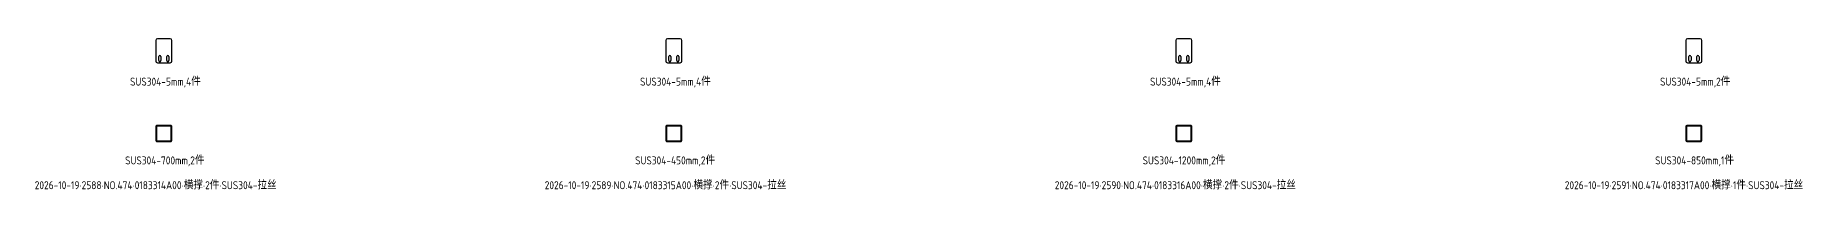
# Model space of a CAD drawing. Header units: inches. Extents: x -1146 to 65066, y 26428 to 27258.
# Drawn here: x 32734 to 39332, y 26431 to 26997 of the extents above; entities that cross this region are included whole.
import ezdxf

# ---------------------------------------------------------------- set-up
doc = ezdxf.new("R2010")
doc.units = ezdxf.units.IN
doc.header["$LTSCALE"] = 0.194989
doc.layers.add('可见 (ISO)', color=7, linetype='Continuous', lineweight=25)
doc.styles.add('Z-English', font='gbenor.shx', dxfattribs={"height": 10, "bigfont": 'hztxt.shx'})

msp = doc.modelspace()

# ---------------------------------------------------------------- linework, layer by layer
at = {"layer": '可见 (ISO)'}
for p, q in [((33186.2, 26991), (33186.2, 26913)), ((33240.2, 26997), (33192.2, 26997)), ((33246.2, 26913), (33246.2, 26991)), ((35098.7, 26991), (35098.7, 26913)), ((35152.7, 26997), (35104.7, 26997)), ((35158.7, 26913), (35158.7, 26991)), ((37011.3, 26991), (37011.3, 26913)), ((37065.3, 26997), (37017.3, 26997)), ((37071.3, 26913), (37071.3, 26991)), ((38923.8, 26991), (38923.8, 26913)), ((38977.8, 26997), (38929.8, 26997)), ((38983.8, 26913), (38983.8, 26991)), ((33196.9, 26915), (33196.9, 26930)), ((33205.4, 26930), (33205.4, 26915)), ((33226.9, 26915), (33226.9, 26930)), ((33235.4, 26930), (33235.4, 26915)), ((35109.5, 26915), (35109.5, 26930)), ((35118, 26930), (35118, 26915)), ((35139.5, 26915), (35139.5, 26930)), ((35148, 26930), (35148, 26915)), ((37022, 26915), (37022, 26930)), ((37030.5, 26930), (37030.5, 26915)), ((37052, 26915), (37052, 26930)), ((37060.5, 26930), (37060.5, 26915)), ((38934.6, 26915), (38934.6, 26930)), ((38943.1, 26930), (38943.1, 26915)), ((38964.6, 26915), (38964.6, 26930)), ((38973.1, 26930), (38973.1, 26915)), ((33192.2, 26907), (33240.2, 26907)), ((35104.7, 26907), (35152.7, 26907)), ((37017.3, 26907), (37065.3, 26907)), ((38929.8, 26907), (38977.8, 26907))]:
    msp.add_line(p, q, dxfattribs=at)
for points in [[(33186.2, 26615.7, 0.414214), (33191.2, 26610.7), (33241.2, 26610.7, 0.414214), (33246.2, 26615.7), (33246.2, 26665.7, 0.414214), (33241.2, 26670.7), (33191.2, 26670.7, 0.414214), (33186.2, 26665.7)], [(33188.7, 26615.7, 0.414214), (33191.2, 26613.2), (33241.2, 26613.2, 0.414214), (33243.7, 26615.7), (33243.7, 26665.7, 0.414214), (33241.2, 26668.2), (33191.2, 26668.2, 0.414214), (33188.7, 26665.7)], [(35098.7, 26615.7, 0.414214), (35103.7, 26610.7), (35153.7, 26610.7, 0.414214), (35158.7, 26615.7), (35158.7, 26665.7, 0.414214), (35153.7, 26670.7), (35103.7, 26670.7, 0.414214), (35098.7, 26665.7)], [(35101.2, 26615.7, 0.414214), (35103.7, 26613.2), (35153.7, 26613.2, 0.414214), (35156.2, 26615.7), (35156.2, 26665.7, 0.414214), (35153.7, 26668.2), (35103.7, 26668.2, 0.414214), (35101.2, 26665.7)], [(37011.3, 26615.7, 0.414214), (37016.3, 26610.7), (37066.3, 26610.7, 0.414214), (37071.3, 26615.7), (37071.3, 26665.7, 0.414214), (37066.3, 26670.7), (37016.3, 26670.7, 0.414214), (37011.3, 26665.7)], [(37013.8, 26615.7, 0.414214), (37016.3, 26613.2), (37066.3, 26613.2, 0.414214), (37068.8, 26615.7), (37068.8, 26665.7, 0.414214), (37066.3, 26668.2), (37016.3, 26668.2, 0.414214), (37013.8, 26665.7)], [(38923.8, 26615.7, 0.414214), (38928.8, 26610.7), (38978.8, 26610.7, 0.414214), (38983.8, 26615.7), (38983.8, 26665.7, 0.414214), (38978.8, 26670.7), (38928.8, 26670.7, 0.414214), (38923.8, 26665.7)], [(38926.3, 26615.7, 0.414214), (38928.8, 26613.2), (38978.8, 26613.2, 0.414214), (38981.3, 26615.7), (38981.3, 26665.7, 0.414214), (38978.8, 26668.2), (38928.8, 26668.2, 0.414214), (38926.3, 26665.7)]]:
    msp.add_lwpolyline(points, format="xyb", close=True, dxfattribs=at)
for centre, radius, start, end in [((33192.2, 26991), 6, 90, 180), ((33240.2, 26991), 6, 0, 90), ((35104.7, 26991), 6, 90, 180), ((35152.7, 26991), 6, 0, 90), ((37017.3, 26991), 6, 90, 180), ((37065.3, 26991), 6, 0, 90), ((38929.8, 26991), 6, 90, 180), ((38977.8, 26991), 6, 0, 90), ((33201.2, 26930), 4.25, 0, 180), ((33231.2, 26930), 4.25, 0, 180), ((35113.7, 26930), 4.25, 0, 180), ((35143.7, 26930), 4.25, 0, 180), ((37026.3, 26930), 4.25, 0, 180), ((37056.3, 26930), 4.25, 0, 180), ((38938.8, 26930), 4.25, 0, 180), ((38968.8, 26930), 4.25, 0, 180), ((33192.2, 26913), 6, 180, -90), ((33201.2, 26915), 4.25, 180, 0), ((33231.2, 26915), 4.25, 180, 0), ((33240.2, 26913), 6, -90, 0), ((35104.7, 26913), 6, 180, -90), ((35113.7, 26915), 4.25, 180, 0), ((35143.7, 26915), 4.25, 180, 0), ((35152.7, 26913), 6, -90, 0), ((37017.3, 26913), 6, 180, -90), ((37026.3, 26915), 4.25, 180, 0), ((37056.3, 26915), 4.25, 180, 0), ((37065.3, 26913), 6, -90, 0), ((38929.8, 26913), 6, 180, -90), ((38938.8, 26915), 4.25, 180, 0), ((38968.8, 26915), 4.25, 180, 0), ((38977.8, 26913), 6, -90, 0)]:
    msp.add_arc(centre, radius, start, end, dxfattribs=at)

# ---------------------------------------------------------------- texts
at = {"color": 3, "style": 'Z-English'}
for s, p in [('SUS304-5mm,4件', (33089.6, 26820.7)), ('SUS304-5mm,4件', (35002.1, 26820.7)), ('SUS304-5mm,4件', (36914.7, 26820.7)), ('SUS304-5mm,2件', (38827.2, 26820.7)), ('SUS304-700mm,2件', (33071, 26524.4)), ('SUS304-450mm,2件', (34983.5, 26524.4)), ('SUS304-1200mm,2件', (36886.8, 26524.4)), ('SUS304-850mm,1件', (38808.6, 26524.4))]:
    msp.add_text(s, height=30, dxfattribs=at).set_placement(p)
at = {"color": 2, "style": 'Z-English'}
for s, p in [('2026-10-19·2588·NO.474·0183314A00·横撑·2件·SUS304-拉丝', (32732, 26431)), ('2026-10-19·2589·NO.474·0183315A00·横撑·2件·SUS304-拉丝', (34644.5, 26431)), ('2026-10-19·2590·NO.474·0183316A00·横撑·2件·SUS304-拉丝', (36557.1, 26431)), ('2026-10-19·2591·NO.474·0183317A00·横撑·1件·SUS304-拉丝', (38469.6, 26431))]:
    msp.add_text(s, height=30, dxfattribs=at).set_placement(p)

doc.saveas('drawing.dxf')
